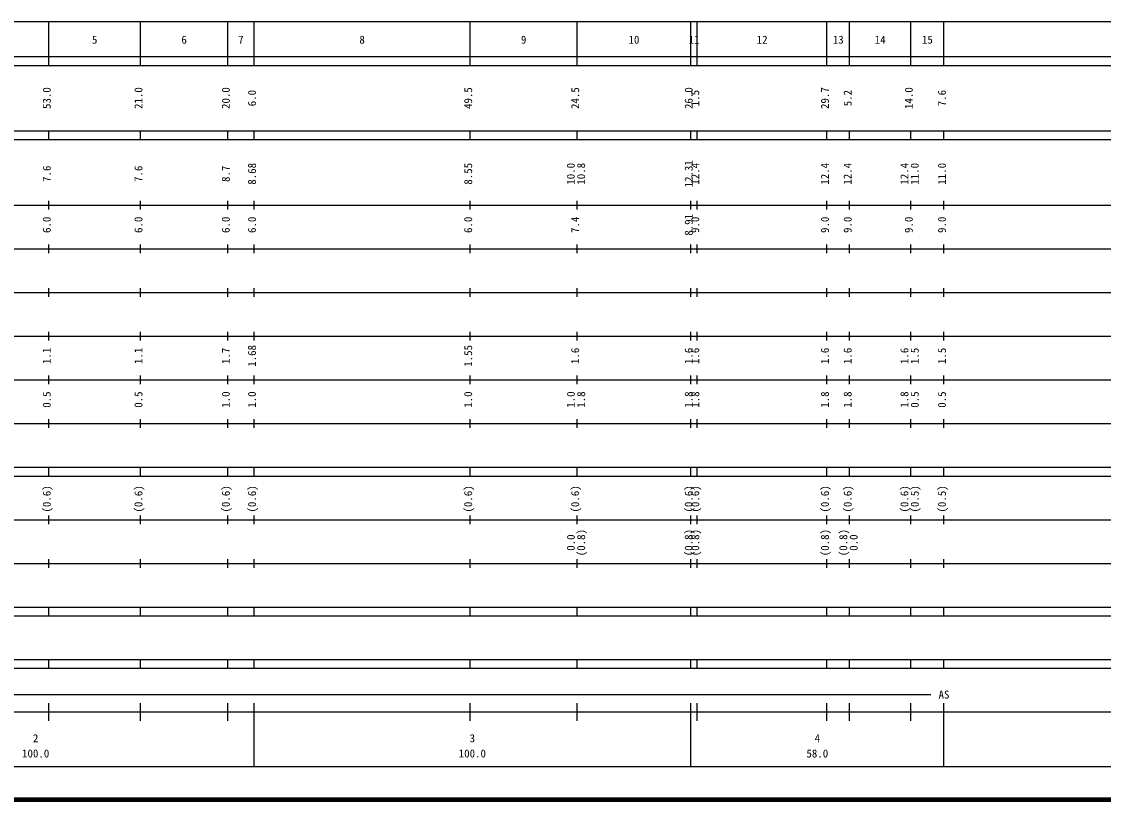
# Model space of a CAD drawing. Units: millimetres on the paper, enlarged 1000 times. Extents: x 40000 to 680000, y 20000 to 380000.
# Drawn here: x 214788 to 462498, y 20000 to 198000 of the extents above; entities that cross this region are included whole.
import ezdxf
from ezdxf.enums import TextEntityAlignment as Align

# ---------------------------------------------------------------- set-up
doc = ezdxf.new("R2010")
doc.units = ezdxf.units.MM
doc.header["$LTSCALE"] = 1000
doc.layers.add('M-TTL', color=2, linetype='Continuous', lineweight=140)
doc.layers.add('M-TTL-BAND', color=7, linetype='Continuous', lineweight=25)
doc.styles.add('ＭＳ ゴシック', font='')
doc.styles.get('ＭＳ ゴシック').set_extended_font_data('MS Gothic')

msp = doc.modelspace()

# ---------------------------------------------------------------- linework, layer by layer
at = {"layer": 'M-TTL'}
msp.add_line((40000, 20000), (680000, 20000), dxfattribs=at)
at = {"layer": 'M-TTL-BAND'}
for p, q in [((68000, 198000), (579000, 198000)), ((221000, 188000), (221000, 198000)), ((242000, 188000), (242000, 198000)), ((262000, 188000), (262000, 198000)), ((268000, 188000), (268000, 198000)), ((317500, 188000), (317500, 198000)), ((342000, 188000), (342000, 198000)), ((368000, 188000), (368000, 198000)), ((369500, 188000), (369500, 198000)), ((399200, 188000), (399200, 198000)), ((404400, 188000), (404400, 198000)), ((418400, 188000), (418400, 198000)), ((426000, 188000), (426000, 198000)), ((40000, 190000), (579000, 190000)), ((40000, 188000), (579000, 188000)), ((40000, 173000), (579000, 173000)), ((40000, 171000), (579000, 171000)), ((221000, 171000), (221000, 173000)), ((242000, 171000), (242000, 173000)), ((262000, 171000), (262000, 173000)), ((268000, 171000), (268000, 173000)), ((317500, 171000), (317500, 173000)), ((342000, 171000), (342000, 173000)), ((368000, 171000), (368000, 173000)), ((369500, 171000), (369500, 173000)), ((399200, 171000), (399200, 173000)), ((404400, 171000), (404400, 173000)), ((418400, 171000), (418400, 173000)), ((426000, 171000), (426000, 173000)), ((221000, 155000), (221000, 157000)), ((242000, 155000), (242000, 157000)), ((262000, 155000), (262000, 157000)), ((268000, 155000), (268000, 157000)), ((317500, 155000), (317500, 157000)), ((342000, 155000), (342000, 157000)), ((368000, 155000), (368000, 157000)), ((369500, 155000), (369500, 157000)), ((399200, 155000), (399200, 157000)), ((404400, 155000), (404400, 157000)), ((418400, 155000), (418400, 157000)), ((426000, 155000), (426000, 157000)), ((40000, 156000), (579000, 156000)), ((221000, 145000), (221000, 147000)), ((242000, 145000), (242000, 147000)), ((262000, 145000), (262000, 147000)), ((268000, 145000), (268000, 147000)), ((317500, 145000), (317500, 147000)), ((342000, 145000), (342000, 147000)), ((368000, 145000), (368000, 147000)), ((369500, 145000), (369500, 147000)), ((399200, 145000), (399200, 147000)), ((404400, 145000), (404400, 147000)), ((418400, 145000), (418400, 147000)), ((426000, 145000), (426000, 147000)), ((46000, 146000), (579000, 146000)), ((221000, 135000), (221000, 137000)), ((242000, 135000), (242000, 137000)), ((262000, 135000), (262000, 137000)), ((268000, 135000), (268000, 137000)), ((317500, 135000), (317500, 137000)), ((342000, 135000), (342000, 137000)), ((368000, 135000), (368000, 137000)), ((369500, 135000), (369500, 137000)), ((399200, 135000), (399200, 137000)), ((404400, 135000), (404400, 137000)), ((418400, 135000), (418400, 137000)), ((426000, 135000), (426000, 137000)), ((52000, 136000), (579000, 136000)), ((221000, 125000), (221000, 127000)), ((242000, 125000), (242000, 127000)), ((262000, 125000), (262000, 127000)), ((268000, 125000), (268000, 127000)), ((317500, 125000), (317500, 127000)), ((342000, 125000), (342000, 127000)), ((368000, 125000), (368000, 127000)), ((369500, 125000), (369500, 127000)), ((399200, 125000), (399200, 127000)), ((404400, 125000), (404400, 127000)), ((418400, 125000), (418400, 127000)), ((426000, 125000), (426000, 127000)), ((46000, 126000), (579000, 126000)), ((221000, 115000), (221000, 117000)), ((242000, 115000), (242000, 117000)), ((262000, 115000), (262000, 117000)), ((268000, 115000), (268000, 117000)), ((317500, 115000), (317500, 117000)), ((342000, 115000), (342000, 117000)), ((368000, 115000), (368000, 117000)), ((369500, 115000), (369500, 117000)), ((399200, 115000), (399200, 117000)), ((404400, 115000), (404400, 117000)), ((418400, 115000), (418400, 117000)), ((426000, 115000), (426000, 117000)), ((52000, 116000), (579000, 116000)), ((221000, 105000), (221000, 107000)), ((242000, 105000), (242000, 107000)), ((262000, 105000), (262000, 107000)), ((268000, 105000), (268000, 107000)), ((317500, 105000), (317500, 107000)), ((342000, 105000), (342000, 107000)), ((368000, 105000), (368000, 107000)), ((369500, 105000), (369500, 107000)), ((399200, 105000), (399200, 107000)), ((404400, 105000), (404400, 107000)), ((418400, 105000), (418400, 107000)), ((426000, 105000), (426000, 107000)), ((46000, 106000), (579000, 106000)), ((40000, 96000), (579000, 96000)), ((221000, 94000), (221000, 96000)), ((242000, 94000), (242000, 96000)), ((262000, 94000), (262000, 96000)), ((268000, 94000), (268000, 96000)), ((317500, 94000), (317500, 96000)), ((342000, 94000), (342000, 96000)), ((368000, 94000), (368000, 96000)), ((369500, 94000), (369500, 96000)), ((399200, 94000), (399200, 96000)), ((404400, 94000), (404400, 96000)), ((418400, 94000), (418400, 96000)), ((426000, 94000), (426000, 96000)), ((40000, 94000), (579000, 94000)), ((221000, 83000), (221000, 85000)), ((242000, 83000), (242000, 85000)), ((262000, 83000), (262000, 85000)), ((268000, 83000), (268000, 85000)), ((317500, 83000), (317500, 85000)), ((342000, 83000), (342000, 85000)), ((368000, 83000), (368000, 85000)), ((369500, 83000), (369500, 85000)), ((399200, 83000), (399200, 85000)), ((404400, 83000), (404400, 85000)), ((418400, 83000), (418400, 85000)), ((426000, 83000), (426000, 85000)), ((49000, 84000), (579000, 84000)), ((221000, 73000), (221000, 75000)), ((242000, 73000), (242000, 75000)), ((262000, 73000), (262000, 75000)), ((268000, 73000), (268000, 75000)), ((317500, 73000), (317500, 75000)), ((342000, 73000), (342000, 75000)), ((368000, 73000), (368000, 75000)), ((369500, 73000), (369500, 75000)), ((399200, 73000), (399200, 75000)), ((404400, 73000), (404400, 75000)), ((418400, 73000), (418400, 75000)), ((426000, 73000), (426000, 75000)), ((40000, 74000), (579000, 74000)), ((40000, 64000), (579000, 64000)), ((40000, 62000), (579000, 62000)), ((221000, 62000), (221000, 64000)), ((242000, 62000), (242000, 64000)), ((262000, 62000), (262000, 64000)), ((268000, 62000), (268000, 64000)), ((317500, 62000), (317500, 64000)), ((342000, 62000), (342000, 64000)), ((368000, 62000), (368000, 64000)), ((369500, 62000), (369500, 64000)), ((399200, 62000), (399200, 64000)), ((404400, 62000), (404400, 64000)), ((418400, 62000), (418400, 64000)), ((426000, 62000), (426000, 64000)), ((40000, 52000), (579000, 52000)), ((40000, 50000), (579000, 50000)), ((221000, 50000), (221000, 52000)), ((242000, 50000), (242000, 52000)), ((262000, 50000), (262000, 52000)), ((268000, 50000), (268000, 52000)), ((317500, 50000), (317500, 52000)), ((342000, 50000), (342000, 52000)), ((368000, 50000), (368000, 52000)), ((369500, 50000), (369500, 52000)), ((399200, 50000), (399200, 52000)), ((404400, 50000), (404400, 52000)), ((418400, 50000), (418400, 52000)), ((426000, 50000), (426000, 52000)), ((71000, 44000), (423000, 44000)), ((40000, 40000), (579000, 40000)), ((221000, 38000), (221000, 42000)), ((242000, 38000), (242000, 42000)), ((262000, 38000), (262000, 42000)), ((268000, 27500), (268000, 42000)), ((317500, 38000), (317500, 42000)), ((342000, 38000), (342000, 42000)), ((368000, 27500), (368000, 42000)), ((369500, 38000), (369500, 42000)), ((399200, 38000), (399200, 42000)), ((404400, 38000), (404400, 42000)), ((418400, 38000), (418400, 42000)), ((426000, 27500), (426000, 42000)), ((68000, 27500), (579000, 27500))]:
    msp.add_line(p, q, dxfattribs=at)

# ---------------------------------------------------------------- texts
at = {"layer": 'M-TTL-BAND', "style": 'ＭＳ ゴシック'}
for s, p in [('5', (231500, 192405)), ('6', (252000, 192405)), ('7', (265000, 192405)), ('8', (292750, 192405)), ('9', (329750, 192405)), ('10', (355000, 192405)), ('11', (368750, 192405)), ('12', (384350, 192405)), ('13', (401800, 192405)), ('14', (411400, 192405)), ('15', (422200, 192405)), ('AS', (426000, 42500)), ('2', (218000, 32523)), ('3', (318000, 32523)), ('4', (397000, 32523)), ('100.0', (218000, 29033)), ('100.0', (318000, 29033)), ('58.0', (397000, 29033))]:
    msp.add_text(s, height=1833, dxfattribs=at).set_placement(p, align=Align.BOTTOM_CENTER)
for s, p in [('53.0', (222000, 180500)), ('21.0', (243000, 180500)), ('20.0', (263000, 180500)), ('6.0', (269000, 180500)), ('49.5', (318500, 180500)), ('24.5', (343000, 180500)), ('26.0', (369000, 180500)), ('1.5', (370500, 180500)), ('29.7', (400200, 180500)), ('5.2', (405400, 180500)), ('14.0', (419400, 180500)), ('7.6', (427000, 180500)), ('12.31', (369000, 163174)), ('7.6', (222000, 163174)), ('7.6', (243000, 163174)), ('8.7', (263000, 163174)), ('8.68', (269000, 163174)), ('8.55', (318500, 163174)), ('10.0', (342000, 163174)), ('10.8', (344370, 163174)), ('12.4', (370500, 163174)), ('12.4', (400200, 163174)), ('12.4', (405400, 163174)), ('12.4', (418400, 163174)), ('11.0', (420770, 163174)), ('11.0', (427000, 163174)), ('8.91', (369000, 151500)), ('6.0', (222000, 151500)), ('6.0', (243000, 151500)), ('6.0', (263000, 151500)), ('6.0', (269000, 151500)), ('6.0', (318500, 151500)), ('7.4', (343000, 151500)), ('9.0', (370500, 151500)), ('9.0', (400200, 151500)), ('9.0', (405400, 151500)), ('9.0', (419400, 151500)), ('9.0', (427000, 151500)), ('1.68', (269000, 121500)), ('1.1', (222000, 121500)), ('1.1', (243000, 121500)), ('1.7', (263000, 121500)), ('1.55', (318500, 121500)), ('1.6', (343000, 121500)), ('1.6', (369000, 121500)), ('1.6', (370500, 121500)), ('1.6', (400200, 121500)), ('1.6', (405400, 121500)), ('1.6', (418400, 121500)), ('1.5', (420770, 121500)), ('1.5', (427000, 121500)), ('0.5', (222000, 111500)), ('0.5', (243000, 111500)), ('1.0', (263000, 111500)), ('1.0', (269000, 111500)), ('1.0', (318500, 111500)), ('1.0', (342000, 111500)), ('1.8', (344370, 111500)), ('1.8', (369000, 111500)), ('1.8', (370500, 111500)), ('1.8', (400200, 111500)), ('1.8', (405400, 111500)), ('1.8', (418400, 111500)), ('0.5', (420770, 111500)), ('0.5', (427000, 111500)), ('(0.6)', (222000, 88764)), ('(0.6)', (243000, 88764)), ('(0.6)', (263000, 88764)), ('(0.6)', (269000, 88764)), ('(0.6)', (318500, 88764)), ('(0.6)', (343000, 88764)), ('(0.6)', (369000, 88764)), ('(0.6)', (370500, 88764)), ('(0.6)', (400200, 88764)), ('(0.6)', (405400, 88764)), ('(0.6)', (418400, 88764)), ('(0.5)', (420770, 88764)), ('(0.5)', (427000, 88764)), ('0.0', (342000, 78764)), ('(0.8)', (344370, 78764)), ('(0.8)', (369000, 78764)), ('(0.8)', (370500, 78764)), ('(0.8)', (400200, 78764)), ('(0.8)', (404400, 78764)), ('0.0', (406770, 78764))]:
    msp.add_text(s, height=1833, rotation=90, dxfattribs=at).set_placement(p, align=Align.BOTTOM_CENTER)

doc.saveas('drawing.dxf')
